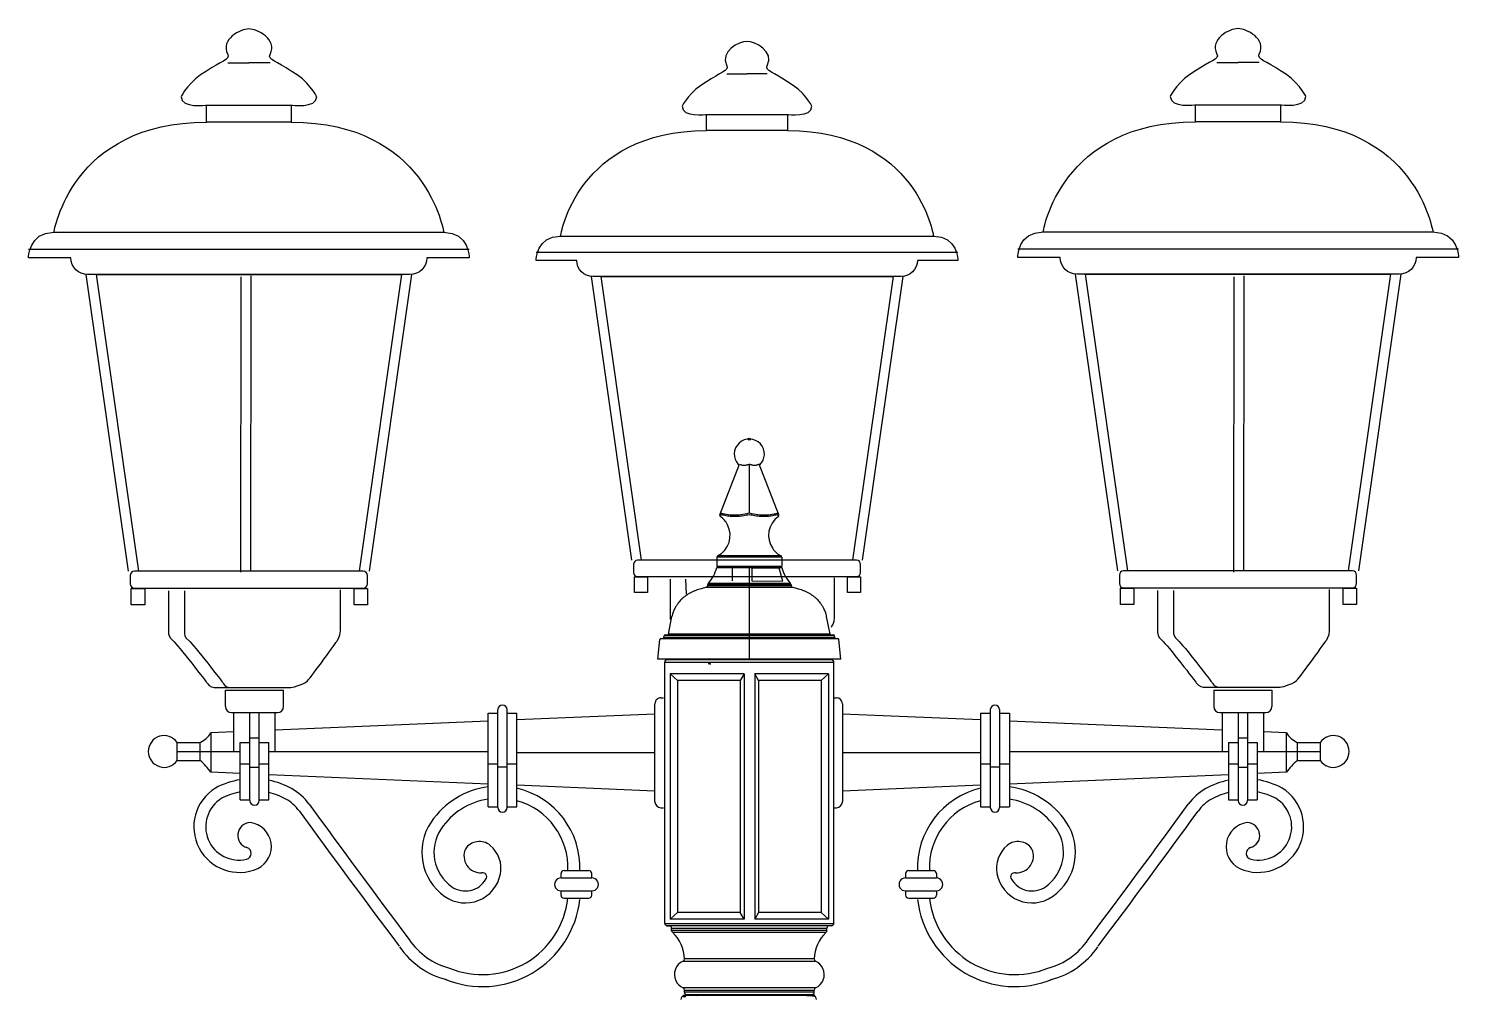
# Model space of a CAD drawing. Extents: x 0 to 191, y 0 to 344.
# Drawn here: x 0.1 to 80.2, y 281.6 to 335.9 of the extents above; entities that cross this region are included whole.
import ezdxf

# ---------------------------------------------------------------- set-up
doc = ezdxf.new("R2010")
doc.units = 0
doc.layers.add('LIVELLO_1', color=160, linetype='Continuous')

# ---------------------------------------------------------------- blocks, each defined once
blk = doc.blocks.new('AI9-BLK1')
at = {"layer": 'LIVELLO_1', "color": 7}
for p, q in [((-84.569, 161.66), (-83.381, 161.66)), ((-82.194, 161.66), (-83.381, 161.66)), ((-56.628, 161.041), (-55.494, 161.041)), ((-54.357, 161.041), (-55.494, 161.041)), ((-29.187, 161.679), (-28.004, 161.679)), ((-26.814, 161.679), (-28.004, 161.679)), ((-94.295, 152.17), (-72.472, 152.17)), ((-38.915, 152.189), (-17.092, 152.189)), ((-65.934, 151.961), (-45.052, 151.961)), ((-95.717, 151.221), (-71.046, 151.221)), ((-67.296, 151.054), (-43.688, 151.054)), ((-40.336, 151.24), (-15.666, 151.24)), ((-90.119, 133.192), (-92.49, 149.798)), ((-83.28, 133.203), (-83.258, 149.724)), ((-74.274, 149.798), (-76.644, 133.192)), ((-34.741, 133.211), (-37.11, 149.817)), ((-27.677, 133.203), (-27.654, 149.724)), ((-18.892, 149.817), (-21.262, 133.211)), ((-83.843, 133.148), (-83.82, 149.669)), ((-61.942, 133.803), (-64.208, 149.691)), ((-46.778, 149.691), (-49.046, 133.803)), ((-28.24, 133.148), (-28.218, 149.669)), ((-57.022, 136.342), (-55.916, 139.192)), ((-55.365, 139.192), (-55.365, 136.43)), ((-53.711, 136.342), (-54.815, 139.192)), ((-56.969, 136.318), (-56.941, 136.373)), ((-53.549, 133.988), (-57.182, 133.988)), ((-57.182, 133.988), (-57.182, 133.453)), ((-53.584, 134.046), (-57.145, 134.046)), ((-53.549, 133.988), (-53.549, 133.453)), ((-57.193, 133.403), (-53.538, 133.403)), ((-55.365, 133.453), (-57.128, 133.453)), ((-56.305, 132.658), (-56.305, 133.37)), ((-55.365, 133.453), (-55.365, 128.26)), ((-53.602, 133.453), (-55.365, 133.453)), ((-59.803, 132.751), (-59.803, 130.493)), ((-58.947, 132.751), (-58.898, 131.907)), ((-57.77, 132.307), (-58.057, 132.207)), ((-57.77, 132.307), (-52.959, 132.307)), ((-57.704, 132.456), (-57.713, 132.366)), ((-53.02, 132.366), (-57.713, 132.366)), ((-57.704, 132.456), (-53.03, 132.456)), ((-53.045, 132.497), (-57.688, 132.497)), ((-53.03, 132.456), (-53.02, 132.366)), ((-52.676, 132.207), (-52.959, 132.307)), ((-59.896, 129.675), (-59.697, 130.66)), ((-50.835, 129.675), (-51.037, 130.66)), ((-60.491, 128.26), (-60.378, 129.371)), ((-60.315, 129.43), (-50.416, 129.43)), ((-60.143, 129.487), (-60.136, 129.565)), ((-60.143, 129.487), (-50.586, 129.487)), ((-50.595, 129.565), (-60.136, 129.565)), ((-60.071, 129.621), (-50.659, 129.621)), ((-50.835, 129.675), (-59.896, 129.675)), ((-50.586, 129.487), (-50.595, 129.565)), ((-50.237, 128.26), (-50.352, 129.371)), ((-55.365, 128.26), (-60.491, 128.26)), ((-60.103, 128.096), (-50.629, 128.096)), ((-60.103, 113.473), (-60.103, 128.096)), ((-59.985, 128.222), (-59.585, 128.26)), ((-50.746, 128.222), (-59.985, 128.222)), ((-59.585, 128.26), (-51.148, 128.26)), ((-50.237, 128.26), (-55.365, 128.26)), ((-50.746, 128.222), (-51.148, 128.26)), ((-50.629, 113.473), (-50.629, 128.096)), ((-59.803, 127.443), (-59.803, 113.711)), ((-59.389, 127.075), (-59.803, 127.443)), ((-55.663, 127.443), (-59.803, 127.443)), ((-55.663, 127.443), (-55.886, 127.075)), ((-55.663, 127.443), (-55.663, 113.711)), ((-55.066, 127.443), (-55.066, 113.711)), ((-50.927, 127.443), (-55.066, 127.443)), ((-50.927, 127.443), (-51.341, 127.075)), ((-50.927, 127.443), (-50.927, 113.711)), ((-84.692, 126.537), (-81.436, 126.537)), ((-84.692, 125.616), (-84.692, 126.537)), ((-81.436, 125.616), (-81.436, 126.537)), ((-59.389, 127.075), (-59.389, 114.078)), ((-55.886, 127.075), (-59.389, 127.075)), ((-55.886, 127.075), (-55.886, 114.078)), ((-54.846, 127.075), (-54.846, 114.078)), ((-51.341, 127.075), (-51.341, 114.078)), ((-29.36, 126.537), (-29.36, 125.616)), ((-29.36, 126.537), (-26.111, 126.537)), ((-26.111, 126.537), (-26.111, 125.616)), ((-60.651, 120.283), (-60.651, 125.774)), ((-60.311, 126.111), (-60.172, 126.111)), ((-50.629, 126.111), (-50.49, 126.111)), ((-50.153, 125.774), (-50.153, 120.283)), ((-84.357, 125.278), (-81.774, 125.278)), ((-84.221, 123.1), (-84.221, 125.278)), ((-83.325, 120.347), (-83.325, 125.278)), ((-82.806, 120.347), (-82.806, 125.278)), ((-81.908, 123.1), (-81.908, 125.278)), ((-69.995, 119.995), (-69.995, 125.24)), ((-69.995, 125.24), (-69.448, 125.24)), ((-69.448, 119.961), (-69.448, 125.44)), ((-68.928, 119.961), (-68.928, 125.44)), ((-68.928, 125.24), (-68.382, 125.24)), ((-68.382, 119.995), (-68.382, 125.24)), ((-60.651, 125.191), (-68.382, 124.864)), ((-42.418, 124.864), (-50.153, 125.191)), ((-42.418, 125.24), (-41.872, 125.24)), ((-42.418, 125.24), (-42.418, 119.995)), ((-41.872, 125.44), (-41.872, 119.961)), ((-41.353, 125.44), (-41.353, 119.961)), ((-41.353, 125.24), (-40.805, 125.24)), ((-40.805, 125.24), (-40.805, 119.995)), ((-29.026, 125.278), (-26.444, 125.278)), ((-28.894, 125.278), (-28.894, 123.1)), ((-27.994, 125.278), (-27.994, 120.347)), ((-27.475, 125.278), (-27.475, 120.347)), ((-26.58, 125.278), (-26.58, 123.1)), ((-84.221, 124.189), (-85.505, 124.134)), ((-85.505, 124.134), (-85.505, 121.933)), ((-69.995, 124.795), (-81.908, 124.289)), ((-28.894, 124.289), (-40.805, 124.795)), ((-25.297, 124.134), (-26.58, 124.189)), ((-25.297, 121.933), (-25.297, 124.134)), ((-87.401, 123.61), (-86.113, 123.61)), ((-87.401, 122.588), (-87.401, 123.61)), ((-86.113, 122.588), (-86.113, 123.61)), ((-83.871, 120.384), (-83.871, 123.601)), ((-83.871, 123.601), (-83.325, 123.601)), ((-83.325, 123.87), (-82.806, 123.87)), ((-82.806, 123.601), (-82.258, 123.601)), ((-82.258, 120.384), (-82.258, 123.601)), ((-28.542, 123.601), (-27.994, 123.601)), ((-28.542, 123.601), (-28.542, 120.384)), ((-27.994, 123.87), (-27.475, 123.87)), ((-27.475, 123.601), (-26.929, 123.601)), ((-26.929, 123.601), (-26.929, 120.384)), ((-24.687, 123.61), (-24.687, 122.588)), ((-24.687, 123.61), (-23.4, 123.61)), ((-23.4, 123.61), (-23.4, 122.588)), ((-87.401, 123.1), (-83.871, 123.1)), ((-87.401, 122.588), (-86.113, 122.588)), ((-82.258, 123.1), (-69.995, 123.1)), ((-68.382, 123.035), (-60.651, 123.035)), ((-50.153, 123.035), (-42.418, 123.035)), ((-40.805, 123.1), (-28.542, 123.1)), ((-26.929, 123.1), (-23.4, 123.1)), ((-24.687, 122.588), (-23.4, 122.588)), ((-83.871, 121.865), (-85.505, 121.933)), ((-83.871, 122.41), (-83.325, 122.41)), ((-83.325, 122.229), (-82.806, 122.229)), ((-82.806, 122.41), (-82.258, 122.41)), ((-69.995, 121.274), (-82.258, 121.795)), ((-69.995, 122.404), (-69.448, 122.404)), ((-69.448, 122.245), (-68.928, 122.245)), ((-68.928, 122.404), (-68.382, 122.404)), ((-42.418, 122.404), (-41.872, 122.404)), ((-41.872, 122.245), (-41.353, 122.245)), ((-41.353, 122.404), (-40.805, 122.404)), ((-28.542, 121.795), (-40.805, 121.274)), ((-28.542, 122.41), (-27.994, 122.41)), ((-27.994, 122.229), (-27.475, 122.229)), ((-27.475, 122.41), (-26.929, 122.41)), ((-25.297, 121.933), (-26.929, 121.865)), ((-60.651, 120.875), (-68.382, 121.205)), ((-42.418, 121.205), (-50.153, 120.875)), ((-83.871, 120.384), (-83.325, 120.384)), ((-82.806, 120.384), (-82.258, 120.384)), ((-28.542, 120.384), (-27.994, 120.384)), ((-27.475, 120.384), (-26.929, 120.384)), ((-69.995, 119.995), (-69.448, 119.995)), ((-68.928, 119.995), (-68.382, 119.995)), ((-60.311, 119.949), (-60.172, 119.949)), ((-50.629, 119.949), (-50.49, 119.949)), ((-42.418, 119.995), (-41.872, 119.995)), ((-41.353, 119.995), (-40.805, 119.995)), ((-65.907, 116.019), (-65.907, 116.26)), ((-65.739, 116.426), (-64.349, 116.426)), ((-64.18, 116.019), (-64.18, 116.26)), ((-46.62, 116.26), (-46.62, 116.019)), ((-46.453, 116.426), (-45.061, 116.426)), ((-44.893, 116.26), (-44.893, 116.019)), ((-65.907, 116.019), (-64.18, 116.019)), ((-65.907, 115.293), (-64.18, 115.293)), ((-65.907, 115.053), (-65.907, 115.293)), ((-64.18, 115.053), (-64.18, 115.293)), ((-46.62, 116.019), (-44.893, 116.019)), ((-46.62, 115.293), (-46.62, 115.053)), ((-46.62, 115.293), (-44.893, 115.293)), ((-44.893, 115.293), (-44.893, 115.053)), ((-65.739, 114.882), (-64.349, 114.882)), ((-46.453, 114.882), (-45.061, 114.882)), ((-59.389, 114.078), (-59.803, 113.711)), ((-55.663, 113.711), (-59.803, 113.711)), ((-55.886, 114.078), (-59.389, 114.078)), ((-55.663, 113.711), (-55.886, 114.078)), ((-54.846, 114.078), (-55.066, 113.711)), ((-50.927, 113.711), (-55.066, 113.711)), ((-51.341, 114.078), (-54.846, 114.078)), ((-50.927, 113.711), (-51.341, 114.078)), ((-60.103, 113.473), (-50.629, 113.473)), ((-50.746, 113.342), (-59.983, 113.342)), ((-59.983, 113.342), (-59.84, 113.34)), ((-59.714, 113.209), (-51.018, 113.209)), ((-59.714, 113.069), (-59.714, 113.209)), ((-51.018, 113.069), (-59.714, 113.069)), ((-59.671, 112.972), (-51.058, 112.972)), ((-51.018, 113.069), (-51.018, 113.209)), ((-50.746, 113.342), (-50.89, 113.34)), ((-59.075, 111.358), (-51.657, 111.358)), ((-51.729, 111.479), (-58.999, 111.479)), ((-51.657, 109.86), (-59.075, 109.86)), ((-58.999, 109.741), (-51.729, 109.741)), ((-58.999, 109.617), (-58.999, 109.741)), ((-51.729, 109.617), (-51.729, 109.741)), ((-58.645, 109.439), (-59.001, 109.408)), ((-51.729, 109.617), (-58.999, 109.617)), ((-58.881, 109.486), (-51.85, 109.486)), ((-58.881, 109.486), (-58.35, 109.439)), ((-52.154, 109.439), (-58.645, 109.439)), ((-52.381, 109.439), (-58.35, 109.439)), ((-51.85, 109.486), (-52.381, 109.439)), ((-52.154, 109.439), (-51.8, 109.408))]:
    blk.add_line(p, q, dxfattribs=at)
for points in [[(-30.376, 159.307), (-25.629, 159.307), (-25.629, 158.358), (-30.376, 158.358)], [(-85.754, 159.288), (-81.011, 159.288), (-81.011, 158.339), (-85.754, 158.339)], [(-57.764, 158.772), (-53.224, 158.772), (-53.224, 157.863), (-57.764, 157.863)], [(-55.223, 132.658), (-53.487, 132.644), (-53.697, 133.37), (-55.223, 133.37)], [(-89.965, 132.225), (-89.211, 132.225), (-89.211, 131.303), (-89.965, 131.303)], [(-77.495, 132.225), (-76.745, 132.225), (-76.745, 131.303), (-77.495, 131.303)], [(-61.793, 132.878), (-61.072, 132.878), (-61.072, 131.997), (-61.793, 131.997)], [(-49.863, 132.878), (-49.142, 132.878), (-49.142, 131.997), (-49.863, 131.997)], [(-34.583, 132.244), (-33.833, 132.244), (-33.833, 131.324), (-34.583, 131.324)], [(-22.118, 132.244), (-21.363, 132.244), (-21.363, 131.324), (-22.118, 131.324)]]:
    blk.add_lwpolyline(points, close=True, dxfattribs=at)
for points in [[(-89.552, 133.192), (-91.922, 149.798), (-74.84, 149.798), (-77.215, 133.192)], [(-34.17, 133.211), (-36.541, 149.817), (-19.462, 149.817), (-21.831, 133.211)], [(-61.396, 133.803), (-63.666, 149.691), (-47.321, 149.691), (-49.592, 133.803)], [(-55.916, 139.192), (-55.886, 139.177), (-55.851, 139.165), (-55.818, 139.153), (-55.781, 139.144), (-55.744, 139.137), (-55.709, 139.134), (-55.672, 139.13), (-55.633, 139.13), (-55.594, 139.134), (-55.555, 139.137), (-55.518, 139.144), (-55.476, 139.153), (-55.441, 139.165), (-55.402, 139.177), (-55.365, 139.192), (-55.335, 139.18), (-55.301, 139.168), (-55.269, 139.159), (-55.24, 139.149), (-55.206, 139.144), (-55.173, 139.137), (-55.142, 139.134), (-55.109, 139.132), (-55.077, 139.13), (-55.047, 139.132), (-55.015, 139.134), (-54.985, 139.137), (-54.955, 139.144), (-54.923, 139.149), (-54.895, 139.159), (-54.869, 139.168), (-54.84, 139.18), (-54.815, 139.192)], [(-56.974, 136.461), (-56.978, 136.456), (-56.978, 136.451), (-56.978, 136.444), (-56.981, 136.436), (-56.978, 136.43), (-56.978, 136.425), (-56.978, 136.418), (-56.974, 136.411), (-56.969, 136.405), (-56.967, 136.399), (-56.963, 136.391), (-56.958, 136.385), (-56.953, 136.38), (-56.948, 136.377), (-56.941, 136.373)], [(-56.974, 136.461), (-56.861, 136.432), (-56.753, 136.408), (-56.646, 136.387), (-56.541, 136.37), (-56.44, 136.354), (-56.34, 136.348), (-56.243, 136.342), (-56.145, 136.342), (-56.045, 136.348), (-55.941, 136.354), (-55.835, 136.37), (-55.724, 136.387), (-55.609, 136.408), (-55.49, 136.432), (-55.365, 136.461)], [(-56.941, 136.373), (-56.872, 136.358), (-56.801, 136.341), (-56.732, 136.325), (-56.659, 136.31), (-56.587, 136.299), (-56.516, 136.289), (-56.44, 136.279), (-56.368, 136.273), (-56.292, 136.266), (-56.22, 136.266), (-56.145, 136.266), (-56.069, 136.266), (-55.992, 136.273), (-55.916, 136.279), (-55.838, 136.289), (-55.759, 136.299), (-55.678, 136.31), (-55.599, 136.325), (-55.522, 136.341), (-55.444, 136.358), (-55.365, 136.373)], [(-55.365, 136.461), (-55.243, 136.432), (-55.122, 136.408), (-55.008, 136.387), (-54.895, 136.37), (-54.789, 136.354), (-54.687, 136.348), (-54.586, 136.342), (-54.487, 136.342), (-54.39, 136.348), (-54.293, 136.354), (-54.188, 136.37), (-54.086, 136.387), (-53.978, 136.408), (-53.87, 136.432), (-53.755, 136.461)], [(-55.365, 136.373), (-55.287, 136.358), (-55.21, 136.341), (-55.13, 136.325), (-55.048, 136.31), (-54.971, 136.299), (-54.893, 136.289), (-54.817, 136.279), (-54.739, 136.273), (-54.664, 136.266), (-54.586, 136.266), (-54.513, 136.266), (-54.434, 136.266), (-54.362, 136.273), (-54.289, 136.279), (-54.213, 136.289), (-54.144, 136.299), (-54.072, 136.31), (-53.999, 136.325), (-53.929, 136.341), (-53.858, 136.358), (-53.789, 136.373)], [(-53.755, 136.461), (-53.752, 136.456), (-53.752, 136.451), (-53.752, 136.444), (-53.752, 136.436), (-53.752, 136.43), (-53.752, 136.425), (-53.752, 136.418), (-53.755, 136.411), (-53.757, 136.405), (-53.765, 136.399), (-53.767, 136.391), (-53.772, 136.385), (-53.779, 136.38), (-53.784, 136.377), (-53.789, 136.373)], [(-53.78, 136.358), (-53.761, 136.318), (-53.752, 136.306), (-53.741, 136.287)], [(-57.559, 128.019), (-57.559, 127.995), (-57.554, 127.962)], [(-51.341, 127.075), (-54.846, 127.075), (-55.066, 127.443)]]:
    blk.add_lwpolyline(points, dxfattribs=at)
blk.add_circle((-59.002, 109.408), 0.0599, dxfattribs=at)
for centre, major_axis, ratio in [((-55.367, 140.59), (0.0604, 0), 0.970505), ((-51.78, 109.439), (0.0599, 0), 0.948489)]:
    blk.add_ellipse(centre, major_axis=major_axis, ratio=ratio, dxfattribs=at)
for points, knots in [([(-81.011, 159.288), (-81.011, 159.288), (-79.587, 159.091), (-79.587, 159.762), (-79.587, 159.762), (-80.062, 160.709), (-81.011, 161.184), (-81.8, 161.748), (-82.35, 161.826), (-82.194, 162.133), (-81.773, 162.983), (-82.909, 163.558), (-83.381, 163.558), (-83.857, 163.558), (-84.991, 162.983), (-84.569, 162.133), (-84.415, 161.826), (-84.969, 161.748), (-85.754, 161.184), (-86.703, 160.709), (-87.18, 159.762), (-87.18, 159.762), (-87.18, 159.091), (-85.754, 159.288), (-85.754, 159.288)], [0, 0, 0, 0, 1, 1, 1, 2, 2, 2, 3, 3, 3, 4, 4, 4, 5, 5, 5, 6, 6, 6, 7, 7, 7, 8, 8, 8, 8]), ([(-25.629, 159.307), (-25.629, 159.307), (-24.207, 159.11), (-24.207, 159.781), (-24.207, 159.781), (-24.682, 160.728), (-25.629, 161.204), (-26.419, 161.769), (-26.972, 161.845), (-26.814, 162.152), (-26.391, 163.002), (-27.529, 163.577), (-28.004, 163.577), (-28.476, 163.577), (-29.612, 163.002), (-29.187, 162.152), (-29.034, 161.845), (-29.587, 161.769), (-30.376, 161.204), (-31.323, 160.728), (-31.798, 159.781), (-31.798, 159.781), (-31.798, 159.11), (-30.376, 159.307), (-30.376, 159.307)], [0, 0, 0, 0, 1, 1, 1, 2, 2, 2, 3, 3, 3, 4, 4, 4, 5, 5, 5, 6, 6, 6, 7, 7, 7, 8, 8, 8, 8]), ([(-53.224, 158.772), (-53.224, 158.772), (-51.86, 158.584), (-51.86, 159.226), (-51.86, 159.226), (-52.316, 160.133), (-53.224, 160.587), (-53.978, 161.129), (-54.508, 161.201), (-54.357, 161.496), (-53.952, 162.309), (-55.041, 162.857), (-55.494, 162.857), (-55.946, 162.857), (-57.034, 162.309), (-56.628, 161.496), (-56.479, 161.201), (-57.012, 161.129), (-57.764, 160.587), (-58.668, 160.133), (-59.127, 159.226), (-59.127, 159.226), (-59.127, 158.584), (-57.764, 158.772), (-57.764, 158.772)], [0, 0, 0, 0, 1, 1, 1, 2, 2, 2, 3, 3, 3, 4, 4, 4, 5, 5, 5, 6, 6, 6, 7, 7, 7, 8, 8, 8, 8]), ([(-81.011, 158.339), (-73.419, 158.339), (-72.472, 152.17), (-72.472, 152.17), (-71.046, 152.17), (-71.046, 150.745), (-71.046, 150.745), (-71.046, 150.745), (-73.419, 150.745), (-73.419, 150.745), (-73.419, 150.221), (-73.844, 149.798), (-74.369, 149.798), (-74.369, 149.798), (-92.397, 149.798), (-92.397, 149.798), (-92.921, 149.798), (-93.348, 150.221), (-93.348, 150.745), (-93.348, 150.745), (-95.717, 150.745), (-95.717, 150.745), (-95.717, 150.745), (-95.717, 152.17), (-94.295, 152.17), (-94.295, 152.17), (-93.348, 158.339), (-85.754, 158.339)], [0, 0, 0, 0, 1, 1, 1, 2, 2, 2, 3, 3, 3, 4, 4, 4, 5, 5, 5, 6, 6, 6, 7, 7, 7, 8, 8, 8, 9, 9, 9, 9]), ([(-53.224, 157.863), (-45.958, 157.863), (-45.052, 151.961), (-45.052, 151.961), (-43.688, 151.961), (-43.688, 150.599), (-43.688, 150.599), (-43.688, 150.599), (-45.958, 150.599), (-45.958, 150.599), (-45.958, 150.098), (-46.367, 149.691), (-46.869, 149.691), (-46.869, 149.691), (-64.118, 149.691), (-64.118, 149.691), (-64.622, 149.691), (-65.03, 150.098), (-65.03, 150.599), (-65.03, 150.599), (-67.296, 150.599), (-67.296, 150.599), (-67.296, 150.599), (-67.296, 151.961), (-65.934, 151.961), (-65.934, 151.961), (-65.03, 157.863), (-57.764, 157.863)], [0, 0, 0, 0, 1, 1, 1, 2, 2, 2, 3, 3, 3, 4, 4, 4, 5, 5, 5, 6, 6, 6, 7, 7, 7, 8, 8, 8, 9, 9, 9, 9]), ([(-25.629, 158.358), (-18.037, 158.358), (-17.092, 152.189), (-17.092, 152.189), (-15.666, 152.189), (-15.666, 150.768), (-15.666, 150.768), (-15.666, 150.768), (-18.037, 150.768), (-18.037, 150.768), (-18.037, 150.241), (-18.464, 149.817), (-18.988, 149.817), (-18.988, 149.817), (-37.016, 149.817), (-37.016, 149.817), (-37.541, 149.817), (-37.965, 150.241), (-37.965, 150.768), (-37.965, 150.768), (-40.336, 150.768), (-40.336, 150.768), (-40.336, 150.768), (-40.336, 152.189), (-38.915, 152.189), (-38.915, 152.189), (-37.965, 158.358), (-30.376, 158.358)], [0, 0, 0, 0, 1, 1, 1, 2, 2, 2, 3, 3, 3, 4, 4, 4, 5, 5, 5, 6, 6, 6, 7, 7, 7, 8, 8, 8, 9, 9, 9, 9]), ([(-54.792, 139.13), (-54.448, 139.446), (-54.432, 139.981), (-54.748, 140.322), (-55.066, 140.662), (-55.598, 140.683), (-55.939, 140.364), (-56.28, 140.048), (-56.299, 139.513), (-55.983, 139.173), (-55.969, 139.159), (-55.955, 139.144), (-55.939, 139.13)], [0, 0, 0, 0, 1, 1, 1, 2, 2, 2, 3, 3, 3, 4, 4, 4, 4]), ([(-57.145, 134.046), (-56.508, 134.372), (-56.257, 135.157), (-56.584, 135.792), (-56.681, 135.984), (-56.824, 136.144), (-56.997, 136.265)], [0, 0, 0, 0, 1, 1, 1, 2, 2, 2, 2]), ([(-53.733, 136.265), (-54.321, 135.854), (-54.466, 135.045), (-54.058, 134.459), (-53.934, 134.284), (-53.772, 134.141), (-53.584, 134.046)], [0, 0, 0, 0, 1, 1, 1, 2, 2, 2, 2]), ([(-61.622, 133.803), (-61.622, 133.803), (-49.366, 133.803), (-49.366, 133.803), (-49.239, 133.803), (-49.138, 133.701), (-49.138, 133.575), (-49.138, 133.575), (-49.138, 133.122), (-49.138, 133.122), (-49.138, 132.996), (-49.239, 132.894), (-49.366, 132.894), (-49.366, 132.894), (-61.622, 132.894), (-61.622, 132.894), (-61.749, 132.894), (-61.848, 132.996), (-61.848, 133.122), (-61.848, 133.122), (-61.848, 133.575), (-61.848, 133.575), (-61.848, 133.701), (-61.749, 133.803), (-61.622, 133.803)], [0, 0, 0, 0, 1, 1, 1, 2, 2, 2, 3, 3, 3, 4, 4, 4, 5, 5, 5, 6, 6, 6, 7, 7, 7, 8, 8, 8, 8]), ([(-89.787, 133.192), (-89.787, 133.192), (-76.979, 133.192), (-76.979, 133.192), (-76.846, 133.192), (-76.741, 133.085), (-76.741, 132.954), (-76.741, 132.954), (-76.741, 132.48), (-76.741, 132.48), (-76.741, 132.351), (-76.846, 132.242), (-76.979, 132.242), (-76.979, 132.242), (-89.787, 132.242), (-89.787, 132.242), (-89.918, 132.242), (-90.026, 132.351), (-90.026, 132.48), (-90.026, 132.48), (-90.026, 132.954), (-90.026, 132.954), (-90.026, 133.085), (-89.918, 133.192), (-89.787, 133.192)], [0, 0, 0, 0, 1, 1, 1, 2, 2, 2, 3, 3, 3, 4, 4, 4, 5, 5, 5, 6, 6, 6, 7, 7, 7, 8, 8, 8, 8]), ([(-34.409, 133.211), (-34.409, 133.211), (-21.599, 133.211), (-21.599, 133.211), (-21.466, 133.211), (-21.363, 133.104), (-21.363, 132.975), (-21.363, 132.975), (-21.363, 132.501), (-21.363, 132.501), (-21.363, 132.37), (-21.466, 132.261), (-21.599, 132.261), (-21.599, 132.261), (-34.409, 132.261), (-34.409, 132.261), (-34.539, 132.261), (-34.645, 132.37), (-34.645, 132.501), (-34.645, 132.501), (-34.645, 132.975), (-34.645, 132.975), (-34.645, 133.104), (-34.539, 133.211), (-34.409, 133.211)], [0, 0, 0, 0, 1, 1, 1, 2, 2, 2, 3, 3, 3, 4, 4, 4, 5, 5, 5, 6, 6, 6, 7, 7, 7, 8, 8, 8, 8]), ([(-87.886, 132.092), (-87.886, 132.092), (-87.886, 129.734), (-87.886, 129.734), (-87.886, 129.734), (-87.886, 129.478), (-87.63, 129.287), (-87.376, 129.095), (-85.719, 126.927), (-85.719, 126.927), (-85.719, 126.927), (-85.525, 126.672), (-85.335, 126.672), (-85.335, 126.672), (-81.062, 126.672), (-81.062, 126.672), (-81.062, 126.672), (-80.362, 126.799), (-80.103, 127.054), (-79.852, 127.31), (-78.449, 129.287), (-78.449, 129.287), (-78.449, 129.287), (-78.257, 129.54), (-78.257, 129.861), (-78.257, 129.861), (-78.257, 132.156), (-78.257, 132.156)], [0, 0, 0, 0, 1, 1, 1, 2, 2, 2, 3, 3, 3, 4, 4, 4, 5, 5, 5, 6, 6, 6, 7, 7, 7, 8, 8, 8, 9, 9, 9, 9]), ([(-86.996, 132.092), (-86.996, 132.092), (-86.996, 129.734), (-86.996, 129.734), (-86.996, 129.734), (-86.996, 129.478), (-86.734, 129.287), (-86.484, 129.095), (-84.827, 126.927), (-84.827, 126.927), (-84.827, 126.927), (-84.698, 126.672), (-84.443, 126.672), (-84.443, 126.672), (-81.062, 126.672), (-81.062, 126.672), (-81.062, 126.672), (-80.362, 126.799), (-80.103, 127.054), (-79.852, 127.31), (-78.449, 129.287), (-78.449, 129.287), (-78.449, 129.287), (-78.257, 129.54), (-78.257, 129.861), (-78.257, 129.861), (-78.257, 132.156), (-78.257, 132.156)], [0, 0, 0, 0, 1, 1, 1, 2, 2, 2, 3, 3, 3, 4, 4, 4, 5, 5, 5, 6, 6, 6, 7, 7, 7, 8, 8, 8, 9, 9, 9, 9]), ([(-58.057, 132.207), (-58.104, 132.193), (-58.151, 132.18), (-58.202, 132.169), (-58.251, 132.154), (-58.306, 132.135), (-58.352, 132.116), (-58.409, 132.097), (-58.46, 132.078), (-58.513, 132.056), (-58.562, 132.031), (-58.61, 132.009), (-58.66, 131.981), (-58.707, 131.957), (-58.755, 131.931), (-58.8, 131.902), (-58.845, 131.873), (-58.889, 131.843), (-58.933, 131.811), (-58.974, 131.781), (-59.014, 131.75), (-59.053, 131.717), (-59.09, 131.686), (-59.129, 131.652), (-59.163, 131.617), (-59.196, 131.583), (-59.228, 131.55), (-59.258, 131.516), (-59.292, 131.479), (-59.32, 131.445), (-59.348, 131.409), (-59.383, 131.359), (-59.42, 131.312), (-59.451, 131.26), (-59.484, 131.209), (-59.513, 131.157), (-59.541, 131.103), (-59.576, 131.036), (-59.604, 130.965), (-59.629, 130.896), (-59.656, 130.819), (-59.675, 130.739), (-59.697, 130.66)], [0, 0, 0, 0, 1, 1, 1, 2, 2, 2, 3, 3, 3, 4, 4, 4, 5, 5, 5, 6, 6, 6, 7, 7, 7, 8, 8, 8, 9, 9, 9, 10, 10, 10, 11, 11, 11, 12, 12, 12, 13, 13, 13, 14, 14, 14, 14]), ([(-51.037, 130.66), (-51.056, 130.739), (-51.075, 130.819), (-51.1, 130.896), (-51.125, 130.965), (-51.157, 131.036), (-51.191, 131.103), (-51.217, 131.157), (-51.249, 131.209), (-51.279, 131.26), (-51.313, 131.312), (-51.346, 131.359), (-51.383, 131.409), (-51.412, 131.445), (-51.438, 131.479), (-51.471, 131.516), (-51.503, 131.55), (-51.533, 131.583), (-51.567, 131.617), (-51.601, 131.652), (-51.638, 131.686), (-51.677, 131.717), (-51.715, 131.75), (-51.758, 131.781), (-51.796, 131.811), (-51.84, 131.843), (-51.887, 131.873), (-51.931, 131.902), (-51.975, 131.931), (-52.022, 131.957), (-52.071, 131.981), (-52.118, 132.009), (-52.171, 132.031), (-52.219, 132.056), (-52.272, 132.078), (-52.321, 132.097), (-52.374, 132.116), (-52.425, 132.135), (-52.479, 132.154), (-52.528, 132.169), (-52.579, 132.18), (-52.627, 132.193), (-52.676, 132.207)], [0, 0, 0, 0, 1, 1, 1, 2, 2, 2, 3, 3, 3, 4, 4, 4, 5, 5, 5, 6, 6, 6, 7, 7, 7, 8, 8, 8, 9, 9, 9, 10, 10, 10, 11, 11, 11, 12, 12, 12, 13, 13, 13, 14, 14, 14, 14]), ([(-50.77, 130.066), (-50.77, 130.066), (-50.59, 130.311), (-50.59, 130.617), (-50.59, 130.617), (-50.59, 132.813), (-50.59, 132.813)], [0, 0, 0, 0, 1, 1, 1, 2, 2, 2, 2]), ([(-50.77, 130.066), (-50.77, 130.066), (-50.59, 130.311), (-50.59, 130.617), (-50.59, 130.617), (-50.59, 132.813), (-50.59, 132.813)], [0, 0, 0, 0, 1, 1, 1, 2, 2, 2, 2]), ([(-32.505, 132.111), (-32.505, 132.111), (-32.505, 129.752), (-32.505, 129.752), (-32.505, 129.752), (-32.505, 129.497), (-32.25, 129.306), (-31.994, 129.116), (-30.339, 126.946), (-30.339, 126.946), (-30.339, 126.946), (-30.146, 126.692), (-29.954, 126.692), (-29.954, 126.692), (-25.682, 126.692), (-25.682, 126.692), (-25.682, 126.692), (-24.981, 126.82), (-24.724, 127.075), (-24.471, 127.329), (-23.067, 129.306), (-23.067, 129.306), (-23.067, 129.306), (-22.877, 129.561), (-22.877, 129.88), (-22.877, 129.88), (-22.877, 132.176), (-22.877, 132.176)], [0, 0, 0, 0, 1, 1, 1, 2, 2, 2, 3, 3, 3, 4, 4, 4, 5, 5, 5, 6, 6, 6, 7, 7, 7, 8, 8, 8, 9, 9, 9, 9]), ([(-31.614, 132.111), (-31.614, 132.111), (-31.614, 129.752), (-31.614, 129.752), (-31.614, 129.752), (-31.614, 129.497), (-31.357, 129.306), (-31.102, 129.116), (-29.447, 126.946), (-29.447, 126.946), (-29.447, 126.946), (-29.316, 126.692), (-29.061, 126.692), (-29.061, 126.692), (-25.682, 126.692), (-25.682, 126.692), (-25.682, 126.692), (-24.981, 126.82), (-24.724, 127.075), (-24.471, 127.329), (-23.067, 129.306), (-23.067, 129.306), (-23.067, 129.306), (-22.877, 129.561), (-22.877, 129.88), (-22.877, 129.88), (-22.877, 132.176), (-22.877, 132.176)], [0, 0, 0, 0, 1, 1, 1, 2, 2, 2, 3, 3, 3, 4, 4, 4, 5, 5, 5, 6, 6, 6, 7, 7, 7, 8, 8, 8, 9, 9, 9, 9]), ([(-68.928, 125.44), (-68.928, 125.585), (-69.048, 125.7), (-69.188, 125.7), (-69.331, 125.7), (-69.448, 125.585), (-69.448, 125.44)], [0, 0, 0, 0, 1, 1, 1, 2, 2, 2, 2]), ([(-60.311, 126.111), (-60.401, 126.111), (-60.484, 126.076), (-60.55, 126.014), (-60.612, 125.95), (-60.651, 125.864), (-60.651, 125.774)], [0, 0, 0, 0, 1, 1, 1, 2, 2, 2, 2]), ([(-41.353, 125.44), (-41.353, 125.585), (-41.467, 125.7), (-41.612, 125.7), (-41.756, 125.7), (-41.872, 125.585), (-41.872, 125.44)], [0, 0, 0, 0, 1, 1, 1, 2, 2, 2, 2]), ([(-87.401, 123.61), (-87.625, 123.929), (-88.024, 124.065), (-88.395, 123.947), (-88.764, 123.832), (-89.015, 123.487), (-89.015, 123.1), (-89.015, 122.712), (-88.764, 122.367), (-88.395, 122.252), (-88.024, 122.134), (-87.625, 122.271), (-87.401, 122.588)], [0, 0, 0, 0, 1, 1, 1, 2, 2, 2, 3, 3, 3, 4, 4, 4, 4]), ([(-23.4, 122.588), (-23.179, 122.271), (-22.777, 122.134), (-22.405, 122.252), (-22.032, 122.367), (-21.784, 122.712), (-21.784, 123.1), (-21.784, 123.487), (-22.032, 123.832), (-22.405, 123.947), (-22.777, 124.065), (-23.179, 123.929), (-23.4, 123.61)], [0, 0, 0, 0, 1, 1, 1, 2, 2, 2, 3, 3, 3, 4, 4, 4, 4]), ([(-85.259, 121.046), (-86.4, 120.34), (-86.796, 118.874), (-86.173, 117.689), (-85.551, 116.504), (-84.114, 116.003), (-82.887, 116.547)], [0, 0, 0, 0, 1, 1, 1, 2, 2, 2, 2]), ([(-27.91, 116.547), (-26.686, 116.003), (-25.253, 116.504), (-24.626, 117.689), (-24.001, 118.874), (-24.4, 120.34), (-25.541, 121.046)], [0, 0, 0, 0, 1, 1, 1, 2, 2, 2, 2]), ([(-84.908, 120.475), (-85.687, 119.999), (-86.009, 119.022), (-85.662, 118.177), (-85.316, 117.332), (-84.408, 116.859), (-83.512, 117.064)], [0, 0, 0, 0, 1, 1, 1, 2, 2, 2, 2]), ([(-83.325, 120.347), (-83.325, 120.207), (-83.209, 120.09), (-83.066, 120.09), (-82.921, 120.09), (-82.806, 120.207), (-82.806, 120.347)], [0, 0, 0, 0, 1, 1, 1, 2, 2, 2, 2]), ([(-80.015, 120.152), (-78.164, 117.611), (-76.3, 115.086), (-74.413, 112.574), (-73.883, 111.78), (-73.077, 111.211), (-72.155, 110.971)], [0, 0, 0, 0, 1, 1, 1, 2, 2, 2, 2]), ([(-45.28, 114.882), (-45.112, 113.38), (-44.243, 112.043), (-42.941, 111.27), (-41.636, 110.502), (-40.044, 110.39), (-38.645, 110.971), (-37.723, 111.211), (-36.917, 111.78), (-36.387, 112.574), (-34.502, 115.086), (-32.633, 117.611), (-30.789, 120.152)], [0, 0, 0, 0, 1, 1, 1, 2, 2, 2, 3, 3, 3, 4, 4, 4, 4]), ([(-27.994, 120.347), (-27.994, 120.207), (-27.88, 120.09), (-27.735, 120.09), (-27.592, 120.09), (-27.475, 120.207), (-27.475, 120.347)], [0, 0, 0, 0, 1, 1, 1, 2, 2, 2, 2]), ([(-27.284, 117.064), (-26.396, 116.859), (-25.484, 117.332), (-25.139, 118.177), (-24.792, 119.022), (-25.114, 119.999), (-25.892, 120.475)], [0, 0, 0, 0, 1, 1, 1, 2, 2, 2, 2]), ([(-69.448, 119.961), (-69.448, 119.816), (-69.331, 119.702), (-69.188, 119.702), (-69.048, 119.702), (-68.928, 119.816), (-68.928, 119.961)], [0, 0, 0, 0, 1, 1, 1, 2, 2, 2, 2]), ([(-41.872, 119.961), (-41.872, 119.816), (-41.756, 119.702), (-41.612, 119.702), (-41.467, 119.702), (-41.353, 119.816), (-41.353, 119.961)], [0, 0, 0, 0, 1, 1, 1, 2, 2, 2, 2]), ([(-83.309, 119.116), (-83.661, 119.11), (-83.957, 118.843), (-84.001, 118.493), (-84.049, 118.144), (-83.834, 117.81), (-83.496, 117.713)], [0, 0, 0, 0, 1, 1, 1, 2, 2, 2, 2]), ([(-82.887, 116.547), (-82.348, 116.806), (-82.046, 117.394), (-82.143, 117.984), (-82.238, 118.577), (-82.71, 119.036), (-83.309, 119.116)], [0, 0, 0, 0, 1, 1, 1, 2, 2, 2, 2]), ([(-27.495, 119.116), (-28.087, 119.036), (-28.562, 118.577), (-28.657, 117.984), (-28.754, 117.394), (-28.452, 116.806), (-27.91, 116.547)], [0, 0, 0, 0, 1, 1, 1, 2, 2, 2, 2]), ([(-27.308, 117.713), (-26.966, 117.81), (-26.752, 118.144), (-26.795, 118.493), (-26.846, 118.843), (-27.141, 119.11), (-27.495, 119.116)], [0, 0, 0, 0, 1, 1, 1, 2, 2, 2, 2]), ([(-83.512, 117.064), (-83.366, 117.096), (-83.258, 117.228), (-83.253, 117.38), (-83.251, 117.534), (-83.348, 117.67), (-83.496, 117.713)], [0, 0, 0, 0, 1, 1, 1, 2, 2, 2, 2]), ([(-69.878, 117.842), (-70.082, 118.013), (-70.353, 118.087), (-70.615, 118.048), (-70.879, 118.01), (-71.117, 117.86), (-71.262, 117.637), (-71.396, 117.335), (-71.364, 116.985), (-71.175, 116.711), (-70.988, 116.44), (-70.675, 116.283), (-70.341, 116.3)], [0, 0, 0, 0, 1, 1, 1, 2, 2, 2, 3, 3, 3, 4, 4, 4, 4]), ([(-40.459, 116.3), (-40.129, 116.283), (-39.812, 116.44), (-39.625, 116.711), (-39.438, 116.985), (-39.408, 117.335), (-39.539, 117.637), (-39.687, 117.86), (-39.918, 118.01), (-40.186, 118.048), (-40.45, 118.087), (-40.719, 118.013), (-40.922, 117.842)], [0, 0, 0, 0, 1, 1, 1, 2, 2, 2, 3, 3, 3, 4, 4, 4, 4]), ([(-27.308, 117.713), (-27.453, 117.67), (-27.549, 117.534), (-27.548, 117.38), (-27.542, 117.228), (-27.435, 117.096), (-27.284, 117.064)], [0, 0, 0, 0, 1, 1, 1, 2, 2, 2, 2]), ([(-72.406, 114.974), (-71.852, 114.587), (-71.137, 114.51), (-70.509, 114.765), (-69.88, 115.018), (-69.428, 115.574), (-69.299, 116.24)], [0, 0, 0, 0, 1, 1, 1, 2, 2, 2, 2]), ([(-70.114, 115.948), (-70.057, 116.026), (-70.048, 116.128), (-70.101, 116.207), (-70.154, 116.286), (-70.253, 116.324), (-70.341, 116.3)], [0, 0, 0, 0, 1, 1, 1, 2, 2, 2, 2]), ([(-65.739, 116.426), (-65.784, 116.426), (-65.826, 116.409), (-65.86, 116.378), (-65.89, 116.345), (-65.907, 116.304), (-65.907, 116.26)], [0, 0, 0, 0, 1, 1, 1, 2, 2, 2, 2]), ([(-41.501, 116.24), (-41.376, 115.574), (-40.92, 115.018), (-40.291, 114.765), (-39.664, 114.51), (-38.949, 114.587), (-38.396, 114.974)], [0, 0, 0, 0, 1, 1, 1, 2, 2, 2, 2]), ([(-40.459, 116.3), (-40.551, 116.324), (-40.646, 116.286), (-40.7, 116.207), (-40.749, 116.128), (-40.747, 116.026), (-40.687, 115.948)], [0, 0, 0, 0, 1, 1, 1, 2, 2, 2, 2]), ([(-72.02, 115.527), (-71.717, 115.312), (-71.338, 115.239), (-70.973, 115.319), (-70.613, 115.398), (-70.303, 115.626), (-70.114, 115.948)], [0, 0, 0, 0, 1, 1, 1, 2, 2, 2, 2]), ([(-65.907, 116.019), (-66.035, 116.019), (-66.158, 115.948), (-66.22, 115.836), (-66.287, 115.726), (-66.287, 115.588), (-66.22, 115.472), (-66.158, 115.362), (-66.035, 115.293), (-65.907, 115.293)], [0, 0, 0, 0, 1, 1, 1, 2, 2, 2, 3, 3, 3, 3]), ([(-64.18, 115.293), (-64.051, 115.293), (-63.931, 115.362), (-63.867, 115.472), (-63.801, 115.588), (-63.801, 115.726), (-63.867, 115.836), (-63.931, 115.948), (-64.051, 116.019), (-64.18, 116.019)], [0, 0, 0, 0, 1, 1, 1, 2, 2, 2, 3, 3, 3, 3]), ([(-46.62, 116.019), (-46.75, 116.019), (-46.869, 115.948), (-46.933, 115.836), (-47.001, 115.726), (-47.001, 115.588), (-46.933, 115.472), (-46.869, 115.362), (-46.75, 115.293), (-46.62, 115.293)], [0, 0, 0, 0, 1, 1, 1, 2, 2, 2, 3, 3, 3, 3]), ([(-44.893, 115.293), (-44.766, 115.293), (-44.646, 115.362), (-44.58, 115.472), (-44.516, 115.588), (-44.516, 115.726), (-44.58, 115.836), (-44.646, 115.948), (-44.766, 116.019), (-44.893, 116.019)], [0, 0, 0, 0, 1, 1, 1, 2, 2, 2, 3, 3, 3, 3]), ([(-40.687, 115.948), (-40.5, 115.626), (-40.187, 115.398), (-39.827, 115.319), (-39.463, 115.239), (-39.083, 115.312), (-38.781, 115.527)], [0, 0, 0, 0, 1, 1, 1, 2, 2, 2, 2]), ([(-72.41, 110.352), (-70.82, 109.69), (-69.006, 109.816), (-67.518, 110.692), (-66.033, 111.568), (-65.045, 113.095), (-64.853, 114.808)], [0, 0, 0, 0, 1, 1, 1, 2, 2, 2, 2]), ([(-72.155, 110.971), (-70.755, 110.39), (-69.165, 110.502), (-67.86, 111.27), (-66.557, 112.043), (-65.692, 113.38), (-65.521, 114.882)], [0, 0, 0, 0, 1, 1, 1, 2, 2, 2, 2]), ([(-45.948, 114.808), (-45.755, 113.095), (-44.766, 111.568), (-43.282, 110.692), (-41.794, 109.816), (-39.98, 109.69), (-38.387, 110.352)], [0, 0, 0, 0, 1, 1, 1, 2, 2, 2, 2]), ([(-59.075, 111.358), (-59.488, 111.173), (-59.675, 110.687), (-59.488, 110.274), (-59.407, 110.09), (-59.258, 109.943), (-59.075, 109.86)], [0, 0, 0, 0, 1, 1, 1, 2, 2, 2, 2]), ([(-51.657, 109.86), (-51.244, 110.047), (-51.056, 110.531), (-51.244, 110.946), (-51.325, 111.13), (-51.471, 111.275), (-51.657, 111.358)], [0, 0, 0, 0, 1, 1, 1, 2, 2, 2, 2])]:
    blk.add_open_spline(points, degree=3, knots=knots, dxfattribs=at)
for points in [[(-57.022, 136.342), (-57.03, 136.313), (-57.022, 136.282), (-56.997, 136.265)], [(-53.733, 136.265), (-53.708, 136.282), (-53.697, 136.313), (-53.711, 136.342)], [(-57.145, 134.046), (-57.168, 134.032), (-57.182, 134.014), (-57.182, 133.988)], [(-53.549, 133.988), (-53.549, 134.014), (-53.563, 134.032), (-53.584, 134.046)], [(-57.688, 132.497), (-57.442, 132.747), (-57.275, 133.061), (-57.193, 133.403)], [(-57.688, 132.497), (-57.442, 132.747), (-57.275, 133.061), (-57.193, 133.403)], [(-57.128, 133.453), (-57.162, 133.453), (-57.188, 133.432), (-57.193, 133.403)], [(-53.538, 133.403), (-53.544, 133.432), (-53.568, 133.453), (-53.602, 133.453)], [(-53.538, 133.403), (-53.457, 133.061), (-53.29, 132.747), (-53.045, 132.497)], [(-53.538, 133.403), (-53.457, 133.061), (-53.29, 132.747), (-53.045, 132.497)], [(-57.77, 132.307), (-57.741, 132.309), (-57.716, 132.333), (-57.713, 132.366)], [(-53.02, 132.366), (-53.015, 132.333), (-52.988, 132.309), (-52.959, 132.307)], [(-60.315, 129.43), (-60.349, 129.43), (-60.376, 129.404), (-60.378, 129.371)], [(-60.209, 129.43), (-60.175, 129.43), (-60.147, 129.452), (-60.143, 129.487)], [(-60.071, 129.621), (-60.105, 129.621), (-60.133, 129.597), (-60.136, 129.565)], [(-59.96, 129.621), (-59.93, 129.621), (-59.901, 129.646), (-59.896, 129.675)], [(-50.835, 129.675), (-50.83, 129.646), (-50.802, 129.621), (-50.77, 129.621)], [(-50.595, 129.565), (-50.597, 129.597), (-50.625, 129.621), (-50.659, 129.621)], [(-50.586, 129.487), (-50.583, 129.452), (-50.554, 129.43), (-50.522, 129.43)], [(-50.352, 129.371), (-50.355, 129.404), (-50.382, 129.43), (-50.416, 129.43)], [(-59.985, 128.222), (-60.051, 128.221), (-60.103, 128.164), (-60.103, 128.096)], [(-50.629, 128.096), (-50.629, 128.164), (-50.679, 128.221), (-50.746, 128.222)], [(-57.677, 128.019), (-57.64, 128.019), (-57.598, 128.019), (-57.559, 128.021)], [(-50.153, 125.774), (-50.153, 125.963), (-50.304, 126.111), (-50.49, 126.111)], [(-84.692, 125.616), (-84.692, 125.429), (-84.542, 125.278), (-84.357, 125.278)], [(-81.774, 125.278), (-81.591, 125.278), (-81.436, 125.429), (-81.436, 125.616)], [(-29.36, 125.616), (-29.36, 125.429), (-29.21, 125.278), (-29.026, 125.278)], [(-26.444, 125.278), (-26.258, 125.278), (-26.111, 125.429), (-26.111, 125.616)], [(-86.113, 123.61), (-85.86, 123.716), (-85.648, 123.901), (-85.505, 124.134)], [(-25.297, 124.134), (-25.152, 123.901), (-24.94, 123.716), (-24.687, 123.61)], [(-85.505, 121.933), (-85.677, 122.178), (-85.879, 122.398), (-86.113, 122.588)], [(-24.687, 122.588), (-24.921, 122.398), (-25.124, 122.178), (-25.297, 121.933)], [(-83.871, 121.517), (-84.357, 121.438), (-84.83, 121.279), (-85.259, 121.046)], [(-80.989, 121.017), (-81.385, 121.237), (-81.813, 121.393), (-82.258, 121.484)], [(-80.015, 120.152), (-80.271, 120.508), (-80.603, 120.803), (-80.989, 121.017)], [(-69.995, 121.113), (-71.29, 120.942), (-72.452, 120.227), (-73.182, 119.143)], [(-64.851, 116.399), (-64.755, 118.593), (-66.24, 120.544), (-68.382, 121.036)], [(-42.418, 121.036), (-44.557, 120.544), (-46.041, 118.593), (-45.949, 116.399)], [(-37.619, 119.143), (-38.352, 120.227), (-39.51, 120.942), (-40.805, 121.113)], [(-29.811, 121.017), (-30.196, 120.803), (-30.529, 120.508), (-30.789, 120.152)], [(-28.542, 121.484), (-28.985, 121.393), (-29.415, 121.237), (-29.811, 121.017)], [(-25.541, 121.046), (-25.973, 121.279), (-26.444, 121.438), (-26.929, 121.517)], [(-83.871, 120.836), (-84.246, 120.763), (-84.606, 120.635), (-84.942, 120.456)], [(-81.316, 120.428), (-81.61, 120.592), (-81.928, 120.716), (-82.258, 120.798)], [(-80.557, 119.754), (-80.758, 120.033), (-81.018, 120.263), (-81.316, 120.428)], [(-69.995, 120.435), (-71.062, 120.271), (-72.02, 119.666), (-72.625, 118.769)], [(-65.521, 116.426), (-65.443, 118.241), (-66.63, 119.866), (-68.382, 120.342)], [(-60.651, 120.283), (-60.651, 120.097), (-60.499, 119.949), (-60.311, 119.949)], [(-50.49, 119.949), (-50.304, 119.949), (-50.153, 120.097), (-50.153, 120.283)], [(-42.418, 120.342), (-44.171, 119.866), (-45.357, 118.241), (-45.28, 116.426)], [(-38.175, 118.769), (-38.781, 119.666), (-39.735, 120.271), (-40.805, 120.435)], [(-29.484, 120.428), (-29.786, 120.263), (-30.042, 120.033), (-30.243, 119.754)], [(-28.542, 120.798), (-28.871, 120.716), (-29.191, 120.592), (-29.484, 120.428)], [(-25.857, 120.456), (-26.194, 120.635), (-26.555, 120.763), (-26.929, 120.836)], [(-80.557, 119.754), (-78.714, 117.225), (-76.853, 114.708), (-74.975, 112.203)], [(-35.826, 112.203), (-33.946, 114.708), (-32.086, 117.225), (-30.243, 119.754)], [(-73.182, 119.143), (-74.104, 117.775), (-73.758, 115.917), (-72.406, 114.974)], [(-72.625, 118.769), (-73.34, 117.704), (-73.075, 116.262), (-72.02, 115.527)], [(-38.781, 115.527), (-37.728, 116.262), (-37.456, 117.704), (-38.175, 118.769)], [(-38.396, 114.974), (-37.043, 115.917), (-36.697, 117.775), (-37.619, 119.143)], [(-69.304, 116.214), (-69.179, 116.821), (-69.399, 117.447), (-69.878, 117.842)], [(-40.922, 117.842), (-41.401, 117.447), (-41.622, 116.821), (-41.496, 116.214)], [(-64.18, 116.26), (-64.18, 116.352), (-64.256, 116.426), (-64.349, 116.426)], [(-46.453, 116.426), (-46.544, 116.426), (-46.62, 116.352), (-46.62, 116.26)], [(-44.893, 116.26), (-44.893, 116.352), (-44.969, 116.426), (-45.061, 116.426)], [(-65.907, 115.053), (-65.907, 114.958), (-65.831, 114.882), (-65.739, 114.882)], [(-64.349, 114.882), (-64.256, 114.882), (-64.18, 114.958), (-64.18, 115.053)], [(-46.62, 115.053), (-46.62, 114.958), (-46.544, 114.882), (-46.453, 114.882)], [(-45.061, 114.882), (-44.969, 114.882), (-44.893, 114.958), (-44.893, 115.053)], [(-60.103, 113.473), (-60.103, 113.402), (-60.049, 113.347), (-59.977, 113.342)], [(-59.714, 113.209), (-59.714, 113.278), (-59.769, 113.336), (-59.84, 113.34)], [(-59.714, 113.069), (-59.714, 113.033), (-59.7, 112.997), (-59.671, 112.972)], [(-58.999, 111.479), (-59.009, 112.049), (-59.253, 112.588), (-59.671, 112.972)], [(-51.058, 112.972), (-51.478, 112.588), (-51.721, 112.049), (-51.729, 111.479)], [(-51.058, 112.972), (-51.03, 112.997), (-51.018, 113.033), (-51.018, 113.069)], [(-50.89, 113.34), (-50.961, 113.336), (-51.018, 113.278), (-51.018, 113.209)], [(-50.751, 113.342), (-50.682, 113.347), (-50.629, 113.404), (-50.629, 113.473)], [(-74.95, 112.167), (-74.324, 111.254), (-73.394, 110.599), (-72.323, 110.321)], [(-38.477, 110.321), (-37.41, 110.599), (-36.476, 111.254), (-35.851, 112.167)], [(-59.075, 111.358), (-59.029, 111.379), (-58.999, 111.427), (-58.999, 111.479)], [(-51.729, 111.479), (-51.733, 111.427), (-51.701, 111.379), (-51.657, 111.358)], [(-58.999, 109.741), (-58.999, 109.793), (-59.029, 109.84), (-59.075, 109.86)], [(-51.657, 109.86), (-51.701, 109.84), (-51.729, 109.793), (-51.729, 109.741)], [(-59.001, 109.408), (-59.108, 109.408), (-59.196, 109.322), (-59.196, 109.215)], [(-58.999, 109.617), (-58.999, 109.55), (-58.947, 109.491), (-58.881, 109.486)], [(-51.85, 109.486), (-51.783, 109.491), (-51.729, 109.55), (-51.729, 109.617)], [(-51.604, 109.215), (-51.604, 109.322), (-51.692, 109.408), (-51.8, 109.408)]]:
    blk.add_open_spline(points, degree=3, dxfattribs=at)

msp = doc.modelspace()

# ---------------------------------------------------------------- block references
at = {"layer": 'LIVELLO_1', "color": 7}
msp.add_blockref('AI9-BLK1', (95.846002, 172.367257), dxfattribs=at)

doc.saveas('drawing.dxf')
